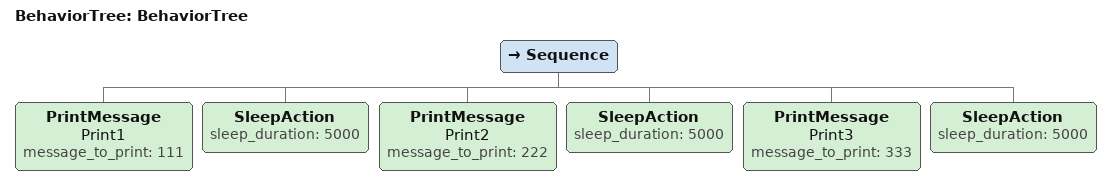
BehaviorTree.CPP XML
<?xml version="1.0" encoding="UTF-8"?>
<root BTCPP_format="4"
      main_tree_to_execute="BehaviorTree">
  <BehaviorTree ID="BehaviorTree">
      <Sequence>
          <PrintMessage name="Print1" message_to_print="111"/>
          <SleepAction sleep_duration="5000"/>
          <PrintMessage name="Print2" message_to_print="222"/>
          <SleepAction sleep_duration="5000"/>
          <PrintMessage name="Print3" message_to_print="333"/>
          <SleepAction sleep_duration="5000"/>
      </Sequence>
  </BehaviorTree>

</root>
